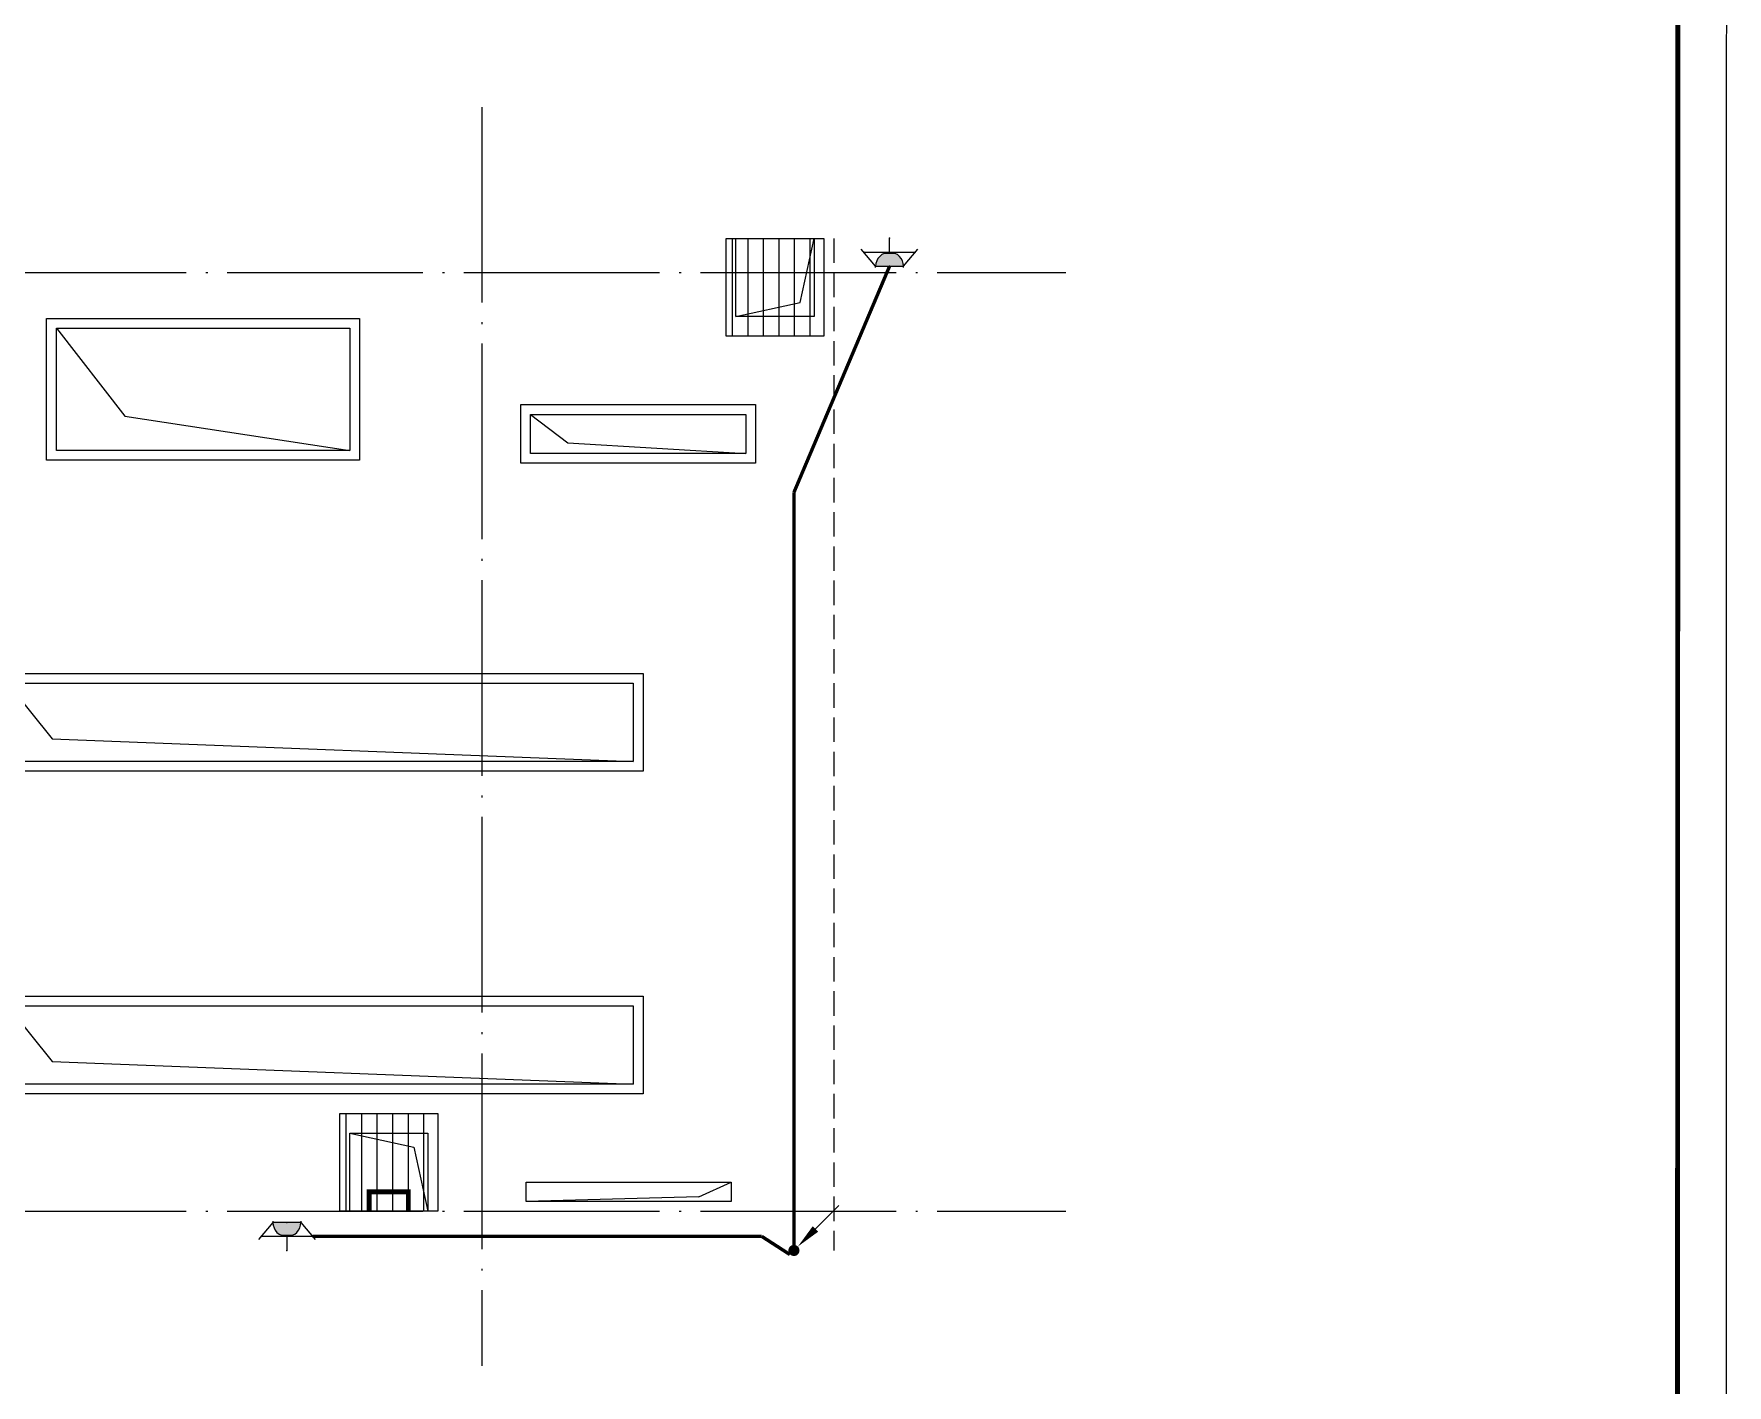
# Model space of a CAD drawing. Extents: x 115799 to 952918, y -190076 to 200966.
# Drawn here: x 367072 to 384387, y 71240 to 85059 of the extents above; entities that cross this region are included whole.
import ezdxf

# ---------------------------------------------------------------- set-up
doc = ezdxf.new("R2010")
doc.units = 0
doc.header["$LTSCALE"] = 1000
doc.header["$MEASUREMENT"] = 0
doc.linetypes.add('DASH', pattern=[0.35, 0.25, -0.1])
doc.linetypes.add('DOTE', pattern=[2.42, 2, -0.2, 0.02, -0.2])
for name, color, linetype in [('$0$A-TECH_结构', 21, 'Continuous'), ('00-图签', 7, 'Continuous'), ('A_AXIS-轴线', 1, 'DOTE'), ('EQUIP-插座', 80, 'Continuous'), ('EQUIP-照明', 3, 'Continuous'), ('LWIRE', 4, 'Continuous'), ('WIRE-照明', 1, 'Continuous'), ('看线', 241, 'Continuous'), ('集水坑&', 6, 'Continuous')]:
    doc.layers.add(name, color=color, linetype=linetype)
doc.styles.add('_TCH_LABEL', font='COMPLEX', dxfattribs={"bigfont": 'GBCBIG'})
doc.styles.get("Standard").update_dxf_attribs({"font": 'gbenor.shx', "bigfont": 'gbcbig.shx'})

# ---------------------------------------------------------------- blocks, each defined once
blk = doc.blocks.new('444')
at = {"layer": '集水坑&', "linetype": 'Continuous'}
h = blk.add_hatch(dxfattribs=at)
h.set_pattern_fill('ANSI31', color=256, scale=100, angle=45)
h.set_pattern_definition([(90.000034, (417555.16, -146417.46), (-158.75, -9.5e-05), [])])
h.paths.add_polyline_path([(341941, 130962), (342941, 130962), (342941, 129962), (341941, 129962)])
h = blk.add_hatch(dxfattribs=at)
h.set_pattern_fill('ANSI31', color=256, scale=100, angle=45)
h.set_pattern_definition([(90.000034, (413605.16, -155367.42), (-158.75, -9.5e-05), [])])
h.paths.add_polyline_path([(337991, 122012), (338991, 122012), (338991, 121012), (337991, 121012)])
at = {"layer": '$0$A-TECH_结构', "color": 8}
for q in [(341991, 121311), (339896, 121111)]:
    blk.add_line((341661, 121159), q, dxfattribs=at)
for points in [[(342841, 130962), (342841, 130162), (342041, 130162), (342041, 130962)], [(334991, 130142), (338191, 130142), (338191, 128692), (334991, 128692)], [(335091, 130042), (338091, 130042), (338091, 128792), (335091, 128792)], [(339841, 129262), (342241, 129262), (342241, 128662), (339841, 128662)], [(339941, 129162), (342141, 129162), (342141, 128762), (339941, 128762)], [(334491, 126512), (341091, 126512), (341091, 125512), (334491, 125512)], [(334591, 126412), (340991, 126412), (340991, 125612), (334591, 125612)], [(334491, 123212), (341091, 123212), (341091, 122212), (334491, 122212)], [(334591, 123112), (340991, 123112), (340991, 122312), (334591, 122312)], [(338891, 121812), (338891, 121012), (338091, 121012), (338091, 121812)]]:
    blk.add_lwpolyline(points, close=True, dxfattribs=at)
for points in [[(342041, 130162), (342697, 130306), (342841, 130962)], [(335091, 130042), (335791, 129145), (338091, 128792)], [(339941, 129162), (340322, 128871), (342141, 128762)], [(334591, 126412), (335049, 125845), (340991, 125612)], [(334591, 123112), (335049, 122545), (340991, 122312)], [(338091, 121812), (338747, 121668), (338891, 121012)], [(339896, 121311), (341991, 121311), (341991, 121111), (339896, 121111)]]:
    blk.add_lwpolyline(points, dxfattribs=at)
at = {"layer": '$0$A-TECH_结构', "color": 8, "linetype": 'DASH'}
blk.add_lwpolyline([(343041, 130962), (343041, 120611)], dxfattribs=at)
at = {"layer": 'A_AXIS-轴线', "color": 8}
for p, q in [((339441, 132305), (339441, 119432)), ((327159, 130612), (345413, 130612)), ((327159, 121012), (345413, 121012))]:
    blk.add_line(p, q, dxfattribs=at)
at = {"layer": '看线', "color": 8}
blk.add_line((339896, 121111), (339896, 121311), dxfattribs=at)
at = {"layer": '看线', "color": 8, "const_width": 50}
blk.add_lwpolyline([(338691, 121012), (338691, 121212), (338291, 121212), (338291, 121012)], dxfattribs=at)
at = {"layer": '集水坑&', "linetype": 'Continuous'}
for points in [[(341941, 130962), (342941, 130962), (342941, 129962), (341941, 129962)], [(337991, 122012), (338991, 122012), (338991, 121012), (337991, 121012)]]:
    blk.add_lwpolyline(points, close=True, dxfattribs=at)
blk = doc.blocks.new('$equip$00001248')
for p, q in [((-0.357, 0.714), (-0.724, 0.277)), ((-0.357, 0.75), (-0.357, 0.714)), ((0.357, 0.714), (-0.357, 0.714)), ((0.357, 0.75), (0.357, 0.714)), ((0.357, 0.714), (0.724, 0.277)), ((0.657, 0.357), (-0.657, 0.357)), ((0, 0.357), (0, 0))]:
    blk.add_line(p, q)
blk.add_arc((0, 0.714), 0.357, 180, 0)
for points in [[(0.309, 0.536), (-0.309, 0.536), (0.357, 0.714), (-0.357, 0.714)], [(0.179, 0.405), (-0.179, 0.405), (0.309, 0.536), (-0.309, 0.536)], [(0, 0.357), (0, 0.357), (0.179, 0.405), (-0.179, 0.405)]]:
    blk.add_solid(points)
at = {"layer": 'EQUIP-照明'}
for p in [(0, 0.714), (-0.657, 0.357), (0, 0), (0.657, 0.357)]:
    blk.add_point(p, dxfattribs=at)
at = {"layer": 'EQUIP-照明', "style": '_TCH_LABEL', "flags": 9}
blk.add_attdef('A', (0, 0), '', height=0.00002, dxfattribs=at)
blk = doc.blocks.new('$TelecSys$00000078')
for p, q in [((1.15, 1.15), (0.55, 0.55)), ((0.104, 0.104), (0.104, 0.104)), ((-0.104, -0.104), (-0.104, -0.104))]:
    blk.add_line(p, q)
at = {"const_width": 0.142}
blk.add_lwpolyline([(-0.071, 0, 1), (0.071, 0, 1)], format="xyb", close=True, dxfattribs=at)
blk.add_solid([(0.62, 0.48), (0.48, 0.62), (0.1, 0.1)])
at = {"width": 0.8, "flags": 9}
blk.add_attdef('A', (0, 0), '', height=0.00002, dxfattribs=at)

msp = doc.modelspace()

# ---------------------------------------------------------------- linework, layer by layer
at = {"layer": '00-图签'}
msp.add_lwpolyline([(354679, 64033.7), (384379, 64033.7), (384387.3, 106083.7), (354687.3, 106083.7)], close=True, dxfattribs=at)
at = {"layer": '00-图签', "const_width": 50}
msp.add_lwpolyline([(355179, 64533.7), (383879, 64533.7), (383887.3, 104833.7), (355187.3, 104833.7)], close=True, dxfattribs=at)
at = {"layer": 'WIRE-照明', "linetype": 'Continuous', "const_width": 35}
for points in [[(375822, 82682), (374844.5, 80370)], [(374844.5, 72617), (374844.5, 80370)], [(369921.7, 72760.6), (374515.5, 72760.6)], [(374515.5, 72760.6), (374802.8, 72575.3)]]:
    msp.add_lwpolyline(points, dxfattribs=at)

# ---------------------------------------------------------------- block references
msp.add_blockref('444', (32210.5, -47994.5))
at = {"layer": 'EQUIP-插座', "xscale": 400, "yscale": 400, "zscale": 400, "rotation": 180}
msp.add_blockref('$equip$00001248', (375822, 82967.8), dxfattribs=at)
at = {"layer": 'EQUIP-插座', "xscale": 400, "yscale": 400, "zscale": 400}
msp.add_blockref('$equip$00001248', (369659, 72617.7), dxfattribs=at)
at = {"layer": 'LWIRE', "xscale": 400, "yscale": 400, "zscale": 400}
msp.add_blockref('$TelecSys$00000078', (374844.5, 72617), dxfattribs=at)

doc.saveas('drawing.dxf')
